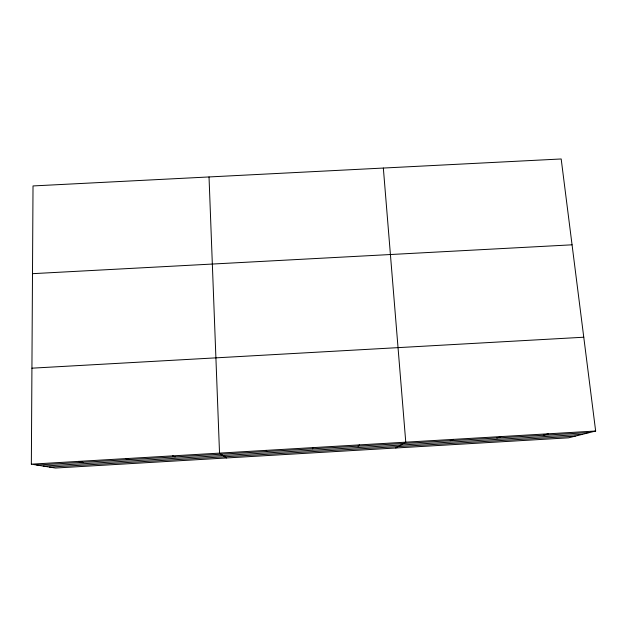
<?xml version="1.0" encoding="UTF-8"?>
<svg xmlns="http://www.w3.org/2000/svg" width="627" height="627" viewBox="0 0 627 627"><rect width="100%" height="100%" fill="white"/><g stroke="black" fill="none" stroke-linecap="round" stroke-linejoin="round"><path stroke-width="0.94" d="M31.35 464.168L33.019 185.937L561.181 158.968L595.65 431.023L568.587 437.818L55.45 468.032L31.35 464.168L595.65 431.023M312.536 448.814L312.889 447.631M358.095 446.142L359.389 444.896M395.755 447.991L405.771 442.176L383.34 168.052M450.249 440.718L453.431 439.378M496.835 437.983L500.957 436.58M543.295 435.256L548.366 433.798M36.703 465.03L589.639 432.528M43.208 466.073L582.342 434.362M49.572 467.091L575.194 436.157M31.922 368.174L583.768 337.224M32.494 273.67L572.059 244.812M78.579 461.394L82.968 462.311M125.682 458.627L129.115 459.599M172.668 455.868L175.145 456.887M226.41 457.969L219.528 453.117L209.026 176.947M266.271 450.366L266.851 451.503"/></g></svg>
